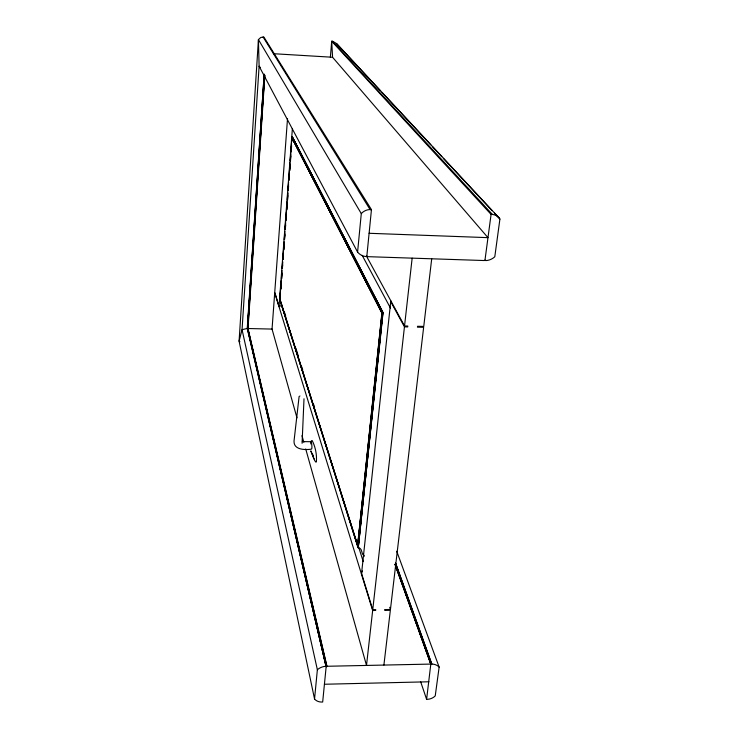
<?xml version="1.0" encoding="UTF-8"?>
<svg xmlns="http://www.w3.org/2000/svg" width="739" height="739" viewBox="0 0 739 739"><rect width="100%" height="100%" fill="white"/><g stroke="black" fill="none" stroke-linecap="round" stroke-linejoin="round"><path stroke-width="1.11" d="M296.986 417.877L272.044 329.077L247.066 328.504L242.05 329.686L239.085 341.187L314.546 698.992A9.903 8.027 -16.2 0 0 321.068 702.041L322.675 702.022L326.158 666.652L247.62 328.596L264.58 75.193M302.085 443.289L304.006 398.774M247.436 328.559L264.192 74.057L247.242 328.504L326.167 666.772L247.528 328.67M247.5 328.698L264.276 75.941M264.627 75.23L247.805 328.532L326.786 666.273L430.809 664.084L426.606 699.325L428.177 699.26A9.736 7.824 -20.3 0 0 435.234 695.907L439.142 667.105L396.714 551.239M264.848 75.295L248.008 328.513L326.961 666.255M272.044 329.077L274.714 292.699L372.659 610.479L366.507 665.414L305.715 448.961M287.526 118.48L274.751 292.21L279.019 306.657L281.892 305.189M279.056 306.149L292.376 128.688M279.961 298.002L281.18 280.783M281.43 278.511L281.956 270.474M282.132 268.183L282.64 261.301M282.815 259.01L284.182 241.819M284.284 239.528L284.884 231.501M285.051 229.21L286.344 212.019M286.52 209.719L287.12 201.701M287.295 199.41L287.813 192.528M287.979 190.237L288.589 182.219M288.755 179.919L290.048 162.728M290.224 160.437L291.508 143.246M291.683 140.955L292.025 137.463L382.322 313.003M280.127 298.122L280.46 292.302M280.82 288.931L281.153 283.12M281.596 278.585L281.928 272.793M282.372 268.239L282.704 262.465M283.065 259.047L283.453 253.292M283.647 249.847L284.164 242.965M284.423 239.519L284.912 233.773M285.199 229.192L285.633 223.455M285.891 220.019L286.381 214.255M286.667 209.691L287.101 203.955M287.877 193.627L287.471 200.435L287.877 195.743M288.136 190.182L288.57 184.445M288.912 179.854L289.346 174.118M289.605 170.681L290.094 164.88M290.381 160.354L290.806 154.617M291.064 151.172L291.563 145.361M291.84 140.844L292.219 137.232L382.719 312.828L358.313 546.768L382.922 312.68L292.302 136.909M280.349 299.554L280.469 293.799M280.857 289.125L281.189 284.367M281.596 278.889L281.965 274.012M282.372 268.562L282.658 264.811M283.055 259.389L283.443 254.456M283.785 249.856L284.182 244.48M284.561 239.501L284.912 234.9M285.328 229.607L285.651 224.989M285.993 220.398L286.399 215.317M286.769 210.079L287.111 205.488M288.256 190.699L288.579 185.997M289.032 180.399L289.355 175.67M289.753 170.487L290.104 165.887M290.445 161.287L290.824 156.178M291.184 151.689L291.572 146.34M291.942 141.269L292.284 136.678L383.033 312.505L358.249 547.858C362.775 547.969 360.881 554.038 364.05 555.46M330.361 57.273L331.7 41.218L332.735 41.301L336.513 43.527L498.899 217.682M310.749 443.917C310.999 436.897 312.819 449.524 311.35 449.164C305.392 450.033 293.457 450.079 294.03 440.998L299.11 396.501M314.546 698.992L317.364 669.737L242.05 329.686L259.112 66.196L258.428 39.601L260.793 37.467L263.832 36.996L371.449 209.627L366.858 255.99L365.888 256.562A13.478 12.581 -30 0 1 357.584 252.082L259.112 66.196L260.304 67.508M357.584 252.082L361.288 213.608L258.428 39.601L239.085 341.187L239.944 341.778M279.638 299.101L357.639 546.38L382.017 313.059L291.85 137.546L382.174 313.031L357.639 546.38L358.249 547.858L279.721 299.11L358.11 546.555M357.898 546.454L382.469 312.957L292.099 137.399M358.009 546.5L382.599 312.893L292.164 137.325M390.811 300.782L361.482 574.221L361.583 573.501L372.742 609.73L375.745 609.693L375.661 610.442L372.659 610.479M372.742 609.73L404.445 326.85L390.719 301.632M404.445 326.85L407.706 326.924L407.799 326.038L404.538 325.964L412.15 258.16M383.901 665.045L390.349 610.238L384.64 610.312L384.733 609.573L390.441 609.49L423.641 327.312L417.452 327.165L417.553 326.278L423.752 326.426L431.705 258.816M366.858 255.99L367.634 256.664L484.405 260.544L484.987 260.063L491.084 214.402L331.7 41.218L332.568 57.254L487.971 237.653L369.103 233.284M494.409 213.155L499.915 219.058L494.797 256.775A13.348 12.11 -38 0 1 485.828 260.599L484.987 260.063M361.934 572.143L362.452 570.924M439.142 667.105A11.639 9.413 -20.6 0 0 432.075 664.056L431.234 664.537L395.402 564.467M326.232 666.633L326.786 666.273M311.322 440.758L312.237 440.629C315.414 447.049 316.976 454.642 316.375 461.792L315.969 462.189L314.759 460.72L310.768 451.002M299.914 395.928L299.877 396.067M324.43 684.249L428.916 681.783M325.687 666.31L325.409 666.319A11.833 9.653 -16.3 0 0 317.364 669.737M302.343 441.626L311.036 441.7M273.384 53.698L332.568 57.254M357.5 546.37L381.869 313.068L291.757 137.556M380.465 90.86L336.513 43.527M382.035 92.551L430.754 144.844M432.333 146.525L441.756 156.65M443.335 158.331L492.054 210.624M332.458 41.264L492.405 214.458L491.084 214.402L492.885 214.504A11.316 10.3 -39.9 0 1 499.915 219.058M263.066 36.95L370.082 209.571L371.449 209.627L369.583 209.58A11.418 10.725 -32.1 0 0 361.288 213.608M366.618 256.405L404.538 325.964M362.193 255.361L390.543 308.228M292.265 137.131L382.83 312.754M311.064 451.169L314.047 458.974M395.614 563.201L431.798 664.056M395.55 563.21L431.724 664.065M395.688 564.393L431.391 664.241M395.254 564.347L431.077 664.232M395.125 564.3L430.883 664.112M394.912 564.273L430.735 664.065M420.685 681.82L426.606 699.325M389.712 607.301L390.441 609.49M363.376 554.379L364.078 556.578M284.672 312.846L285.716 316.144M295.794 348.069L298.223 355.773M301.697 366.775L302.741 370.073M313.521 404.196L314.565 407.494M358.36 546.176L363.228 561.585M279.998 299.221L358.239 547.47M301.974 435.64L303.849 442.301M312.625 454.079L313.318 456.711M247.704 328.559L326.472 666.402"/></g></svg>
